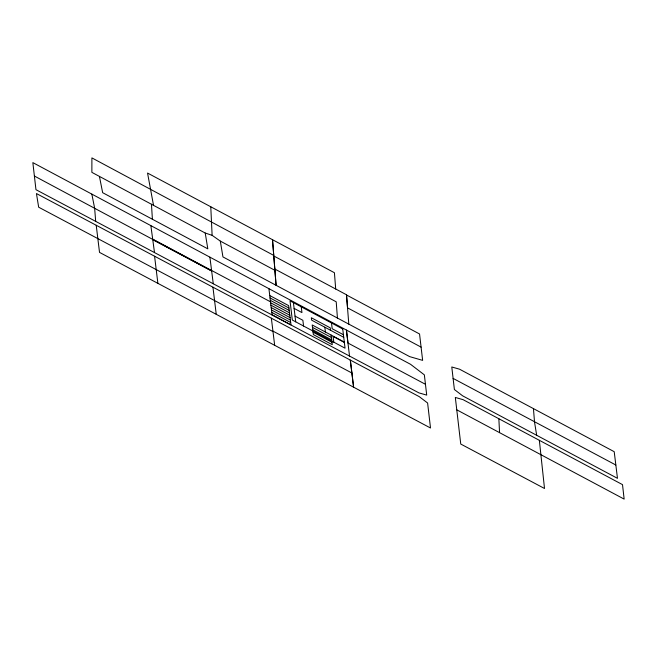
<?xml version="1.0" encoding="UTF-8"?>
<svg xmlns="http://www.w3.org/2000/svg" width="657" height="657" viewBox="0 0 657 657"><rect width="100%" height="100%" fill="white"/><g stroke="black" fill="none" stroke-linecap="round" stroke-linejoin="round"><path stroke-width="0.99" d="M348.801 324.131L346.494 294.763L273.788 255.984L276.088 285.294L272.515 239.706L273.755 255.417L91.898 157.894L91.873 172.364L205.222 233.03L212.121 235.329L220.317 241.103L274.913 270.323M615.847 465.016L453.1 378.399L451.786 366.976L459.547 369.201L614.213 451.696L617.473 478.337L462.668 395.851L454.389 389.527L453.1 378.399M351.897 373.012L350.304 360.077L353.606 387.195L351.897 373.012L272.942 331.12L274.659 345.303M274.848 269.05L336.212 301.809L337.435 318.062M421.088 347.126L347.537 307.854L346.526 294.993L419.552 333.978L422.64 360.373L409.672 356.628L222.945 256.92L220.317 241.103M91.84 194.111L32.85 162.616L35.954 189.676L418.936 392.886L426.713 395.112L424.356 374.868L410.559 364.307L91.84 194.111L94.649 208.244L95.676 221.368M294.106 308.396L301.941 312.584L301.251 306.835M343.422 334.733L332.187 328.73L331.498 322.989M269.748 295.535L288.653 305.628L290.961 324.887L272.055 314.793M539.348 440.313L544.513 488.496L460.754 444.05L455.326 397.452L463.095 399.678L622.508 484.636L624.15 499.106L456.763 409.82M270.035 297.941L288.94 308.043M343.726 337.296L311.623 320.156L311.336 317.75L330.241 327.843L330.537 330.249M270.323 300.348L289.228 310.449M270.495 301.818L152.695 239.14L150.864 225.63M425.432 384.288L347.98 343.053L346.428 330.06L349.524 356.053M270.61 302.754L289.515 312.855M344.309 342.108L312.206 324.969L313.364 334.594L332.27 344.687L331.112 335.062M295.026 316.099L302.869 320.279L303.559 326.028M344.35 342.428L333.115 336.433L333.805 342.174M270.898 305.168L289.811 315.261M312.494 327.375L331.399 337.468M271.193 307.575L290.098 317.668M312.781 329.781L331.686 339.874M271.481 309.981L290.386 320.074M313.077 332.187L331.982 342.281M271.768 312.387L290.673 322.48M34.41 176.043L211.653 270.947L152.785 239.723L152.695 239.14L154.494 252.575M99.429 176.405L102.648 192.682L207.817 248.847L205.222 233.03M153.524 205.362L147.546 173.054L334.421 272.729L335.694 288.998M536.679 435.287L534.543 422.164L533.443 408.613M209.895 257.15L213.27 283.758M271.349 318.185L272.992 331.58L38.664 207.201L36.447 193.552L419.281 396.664L427.608 403.012L430.507 427.994L99.519 252.387L96.218 225.261M212.942 287.191L216.243 314.317M157.885 283.348L154.576 256.23M324.821 327.202L325.404 332.015M293.416 302.655L295.716 321.84M268.918 288.678L272.08 314.966M151.455 204.245L152.399 219.241M498.852 418.731L499.566 432.651M212.121 235.329L210.774 206.774M342.732 328.985L290.016 300.84L292.324 320.025L345.04 348.177L342.732 328.985"/></g></svg>
